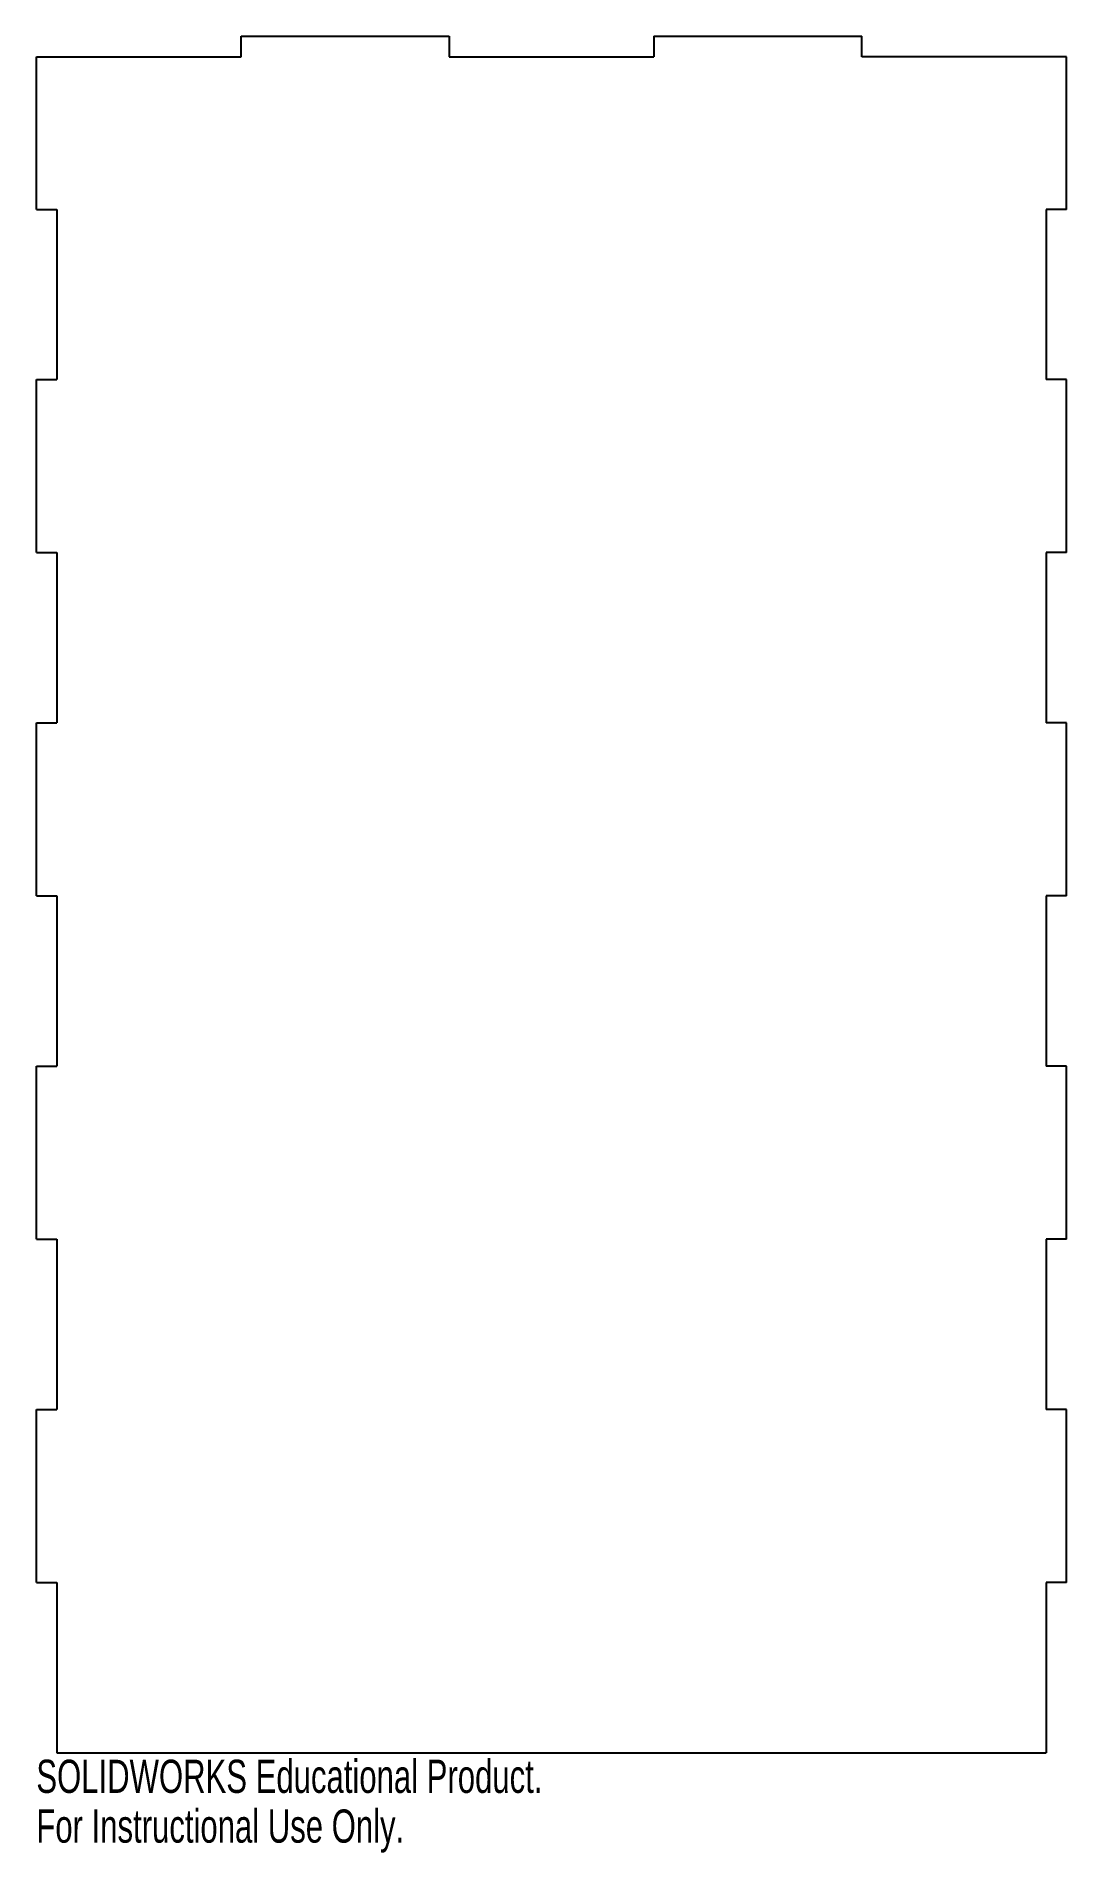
# Model space of a CAD drawing. Header units: millimetres. Extents: x 0 to 150, y -15 to 250.
import ezdxf

# ---------------------------------------------------------------- set-up
doc = ezdxf.new("R2010")
doc.units = ezdxf.units.MM
doc.styles.add('SLDTEXTSTYLE0', font='TXT', dxfattribs={"width": 0.7})

msp = doc.modelspace()

# ---------------------------------------------------------------- linework, layer by layer
at = {"color": 7, "linetype": 'Continuous', "lineweight": 25}
for p, q in [((29.8, 250), (60.1, 250)), ((29.8, 247), (29.8, 250)), ((60.1, 250), (60.1, 247)), ((89.9, 250), (120.2, 250)), ((89.9, 250), (89.9, 247)), ((120.2, 247), (120.2, 250)), ((0, 247), (29.8, 247)), ((0, 224.8), (0, 247)), ((60.1, 247), (89.9, 247)), ((150, 247), (120.2, 247)), ((150, 224.8), (150, 247)), ((0, 224.8), (3, 224.8)), ((3, 224.8), (3, 200)), ((147, 224.8), (147, 200)), ((150, 224.8), (147, 224.8)), ((0, 200), (3, 200)), ((0, 174.8), (0, 200)), ((150, 200), (147, 200)), ((150, 174.8), (150, 200)), ((0, 174.8), (3, 174.8)), ((3, 174.8), (3, 150)), ((147, 174.8), (147, 150)), ((150, 174.8), (147, 174.8)), ((0, 150), (3, 150)), ((0, 124.8), (0, 150)), ((150, 150), (147, 150)), ((150, 124.8), (150, 150)), ((0, 124.8), (3, 124.8)), ((3, 124.8), (3, 100)), ((147, 124.8), (147, 100)), ((150, 124.8), (147, 124.8)), ((0, 100), (3, 100)), ((0, 74.8), (0, 100)), ((150, 100), (147, 100)), ((150, 74.8), (150, 100)), ((0, 74.8), (3, 74.8)), ((3, 74.8), (3, 50)), ((147, 74.8), (147, 50)), ((150, 74.8), (147, 74.8)), ((0, 50), (3, 50)), ((0, 24.8), (0, 50)), ((150, 50), (147, 50)), ((150, 24.8), (150, 50)), ((0, 24.8), (3, 24.8)), ((3, 24.8), (3, 0)), ((147, 24.8), (147, 0)), ((150, 24.8), (147, 24.8)), ((3, 0), (147, 0))]:
    msp.add_line(p, q, dxfattribs=at)

# ---------------------------------------------------------------- texts
at = {"color": 7, "linetype": 'Continuous', "char_height": 4.8336, "attachment_point": 1, "style": 'SLDTEXTSTYLE0'}
for s, insert in [('SOLIDWORKS Educational Product.', (0, -1.02)), ('For Instructional Use Only.', (0, -8.27))]:
    msp.add_mtext(s, dxfattribs=dict(at, insert=insert))

doc.saveas('drawing.dxf')
